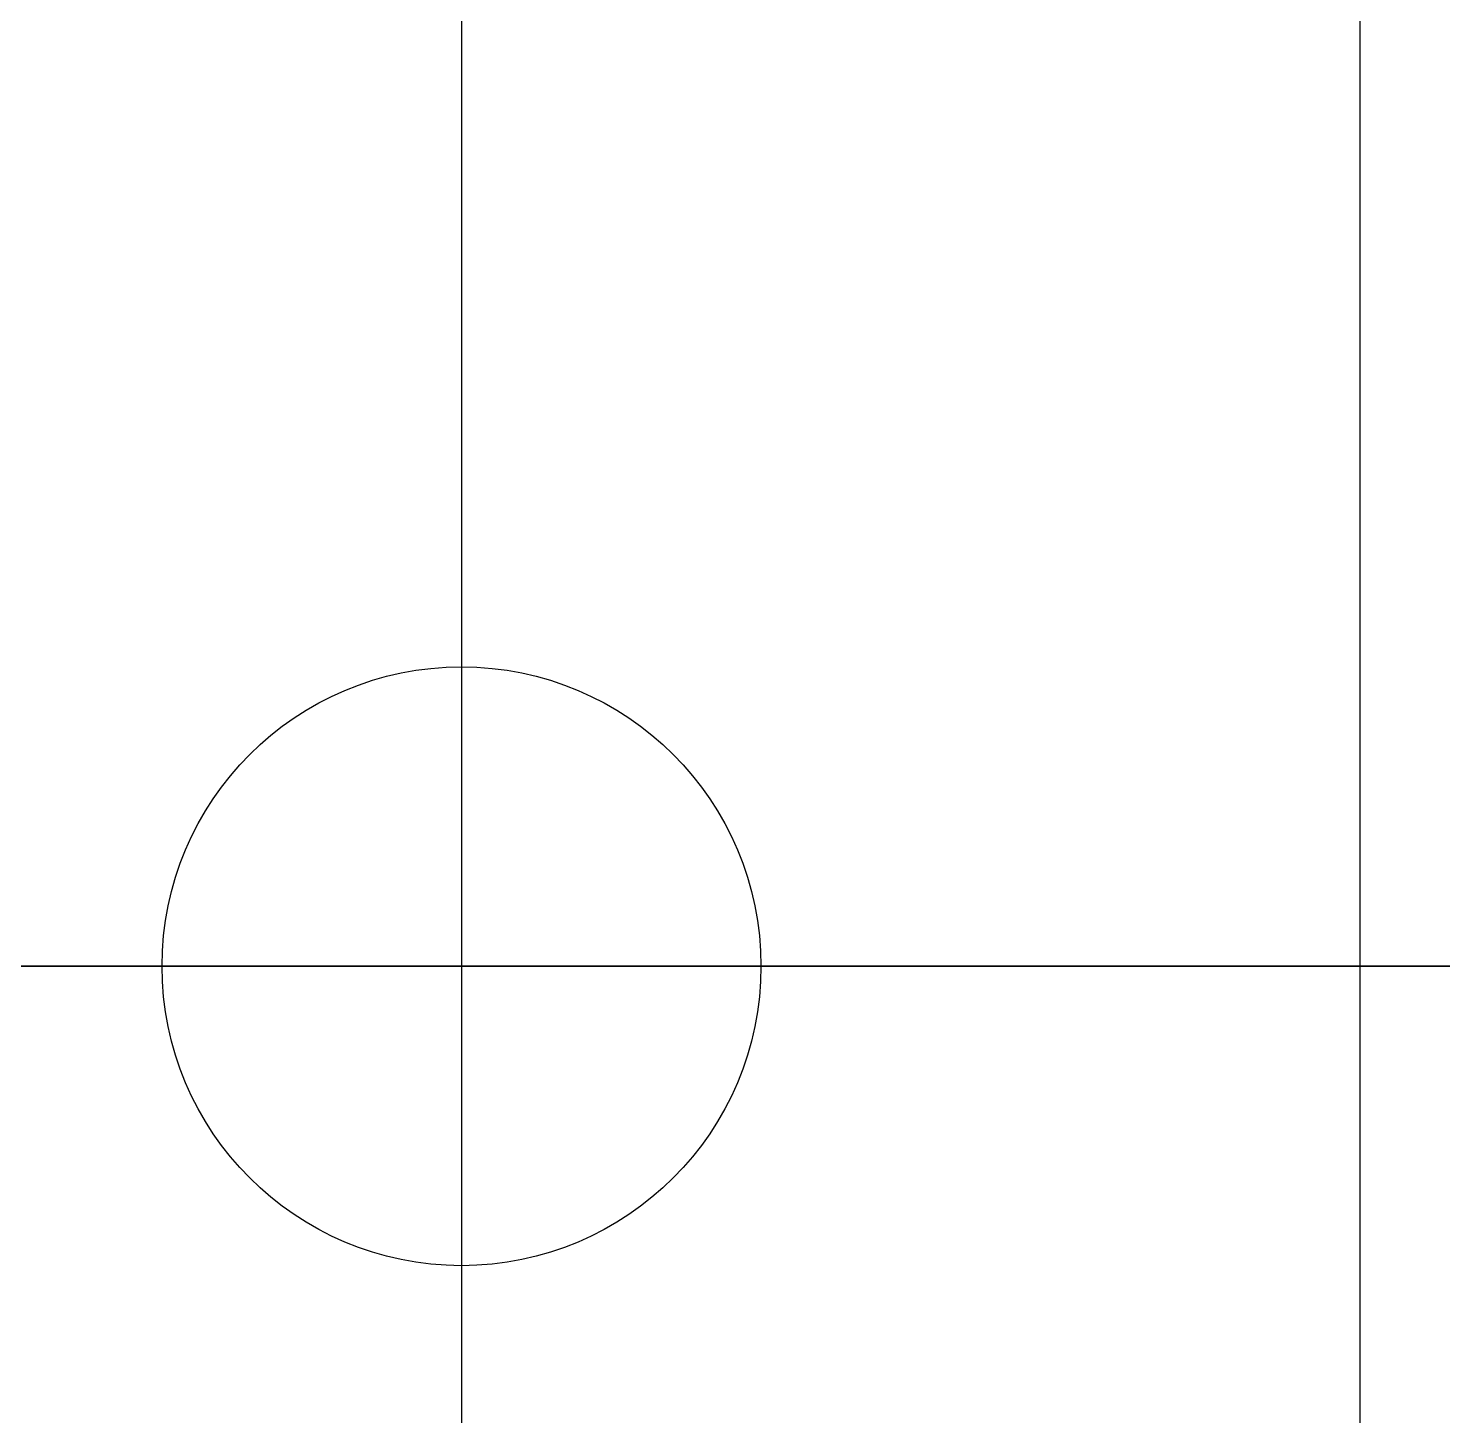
# Model space of a CAD drawing. Header units: metres. Extents: x 5647 to 73999, y 8406 to 50306.
# Drawn here: x 24602 to 25783, y 20273 to 21432 of the extents above; entities that cross this region are included whole.
import ezdxf

# ---------------------------------------------------------------- set-up
doc = ezdxf.new("R2010")
doc.units = ezdxf.units.M
for name, color, linetype in [('AXIS', 9, 'Continuous'), ('LI', 7, 'Continuous'), ('LIS', 2, 'Continuous')]:
    doc.layers.add(name, color=color, linetype=linetype)

msp = doc.modelspace()

# ---------------------------------------------------------------- linework, layer by layer
at = {"layer": 'AXIS'}
for p, q in [((24963.62, 23749.96), (24963.62, 20148.1)), ((25714.01, 23749.96), (25714.01, 19387.99)), ((22962.58, 20648.36), (26964.66, 20648.36))]:
    msp.add_line(p, q, dxfattribs=at)
at = {"layer": 'LI'}
msp.add_circle((24963.62, 20648.36), 250.13, dxfattribs=at)
at = {"layer": 'LIS'}
msp.add_line((26464.4, 20648.36), (23462.84, 20648.36), dxfattribs=at)

doc.saveas('drawing.dxf')
